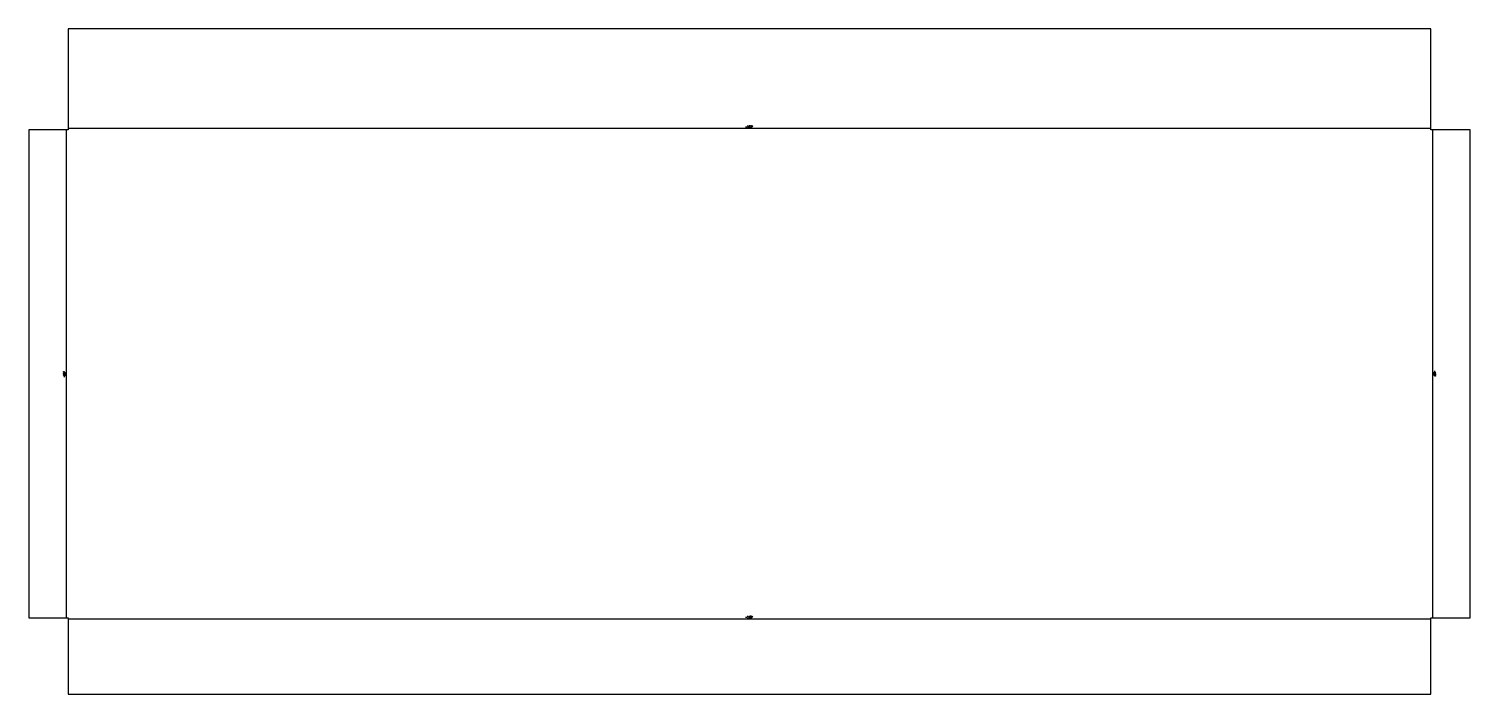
# Model space of a CAD drawing. Header units: millimetres. Extents: x 0 to 1439, y 0 to 664.
import ezdxf

# ---------------------------------------------------------------- set-up
doc = ezdxf.new("R2010")
doc.units = ezdxf.units.MM
for name, color, linetype in [('Unfold017_Sketch', 7, 'CONTINUOUS'), ('Unfold017_Sketch_Bend_Labels', 7, 'CONTINUOUS'), ('Unfold017_Sketch_Bends', 7, 'CONTINUOUS')]:
    doc.layers.add(name, color=color, linetype=linetype)

msp = doc.modelspace()

# ---------------------------------------------------------------- linework, layer by layer
at = {"layer": 'Unfold017_Sketch'}
for p, q in [((1399.4, 664.1), (39.4, 664.1)), ((39.4, 664.1), (39.4, 566.1)), ((1399.4, 566.1), (1399.4, 664.1)), ((35, 563.2), (0, 563.2)), ((0, 563.2), (0, 76.2)), ((39.4, 563.2), (35, 563.2)), ((39.4, 566.1), (39.4, 563.2)), ((1399.4, 563.2), (1399.4, 566.1)), ((1403.8, 563.2), (1399.4, 563.2)), ((1438.8, 563.2), (1403.8, 563.2)), ((1438.8, 76.2), (1438.8, 563.2)), ((0, 76.2), (35, 76.2)), ((35, 76.2), (39.4, 76.2)), ((39.4, 76.2), (39.4, 74)), ((39.4, 74), (39.4, 0)), ((1399.4, 74), (1399.4, 76.2)), ((1399.4, 76.2), (1403.8, 76.2)), ((1399.4, 0), (1399.4, 74)), ((1403.8, 76.2), (1438.8, 76.2)), ((39.4, 0), (1399.4, 0))]:
    msp.add_line(p, q, dxfattribs=at)
at = {"layer": 'Unfold017_Sketch_Bend_Labels'}
for p, q in [((715.4, 566.3), (716.6, 566.3)), ((717, 567.3), (717.6, 567.3)), ((717, 565.3), (718.2, 565.3)), ((717.6, 567.3), (717.6, 565.3)), ((718.6, 565.3), (718.6, 566.1)), ((719.8, 565.3), (718.6, 565.3)), ((719, 567.3), (719.4, 567.3)), ((719.4, 566.5), (719, 566.5)), ((720.2, 565.7), (720.2, 566.9)), ((720.6, 567.3), (721, 567.3)), ((721, 565.3), (720.6, 565.3)), ((721.4, 566.9), (721.4, 565.7)), ((34.5, 320.1), (34.5, 320.5)), ((34.5, 318.5), (34.5, 318.9)), ((34.9, 320.9), (36.1, 320.9)), ((36.1, 319.7), (34.9, 319.7)), ((34.9, 319.3), (36.1, 319.3)), ((35.3, 319.3), (35.3, 318.5)), ((35.5, 316.5), (35.5, 317.7)), ((36.5, 320.5), (36.5, 320.1)), ((36.5, 318.9), (36.5, 318.5)), ((1402.3, 320.5), (1402.3, 320.9)), ((1402.3, 318.9), (1402.3, 319.3)), ((1403.9, 320.1), (1402.7, 320.1)), ((1402.7, 319.7), (1403.9, 319.7)), ((1403.9, 318.5), (1402.7, 318.5)), ((1403.3, 322.9), (1403.3, 321.7)), ((1403.5, 320.1), (1403.5, 320.9)), ((1404.3, 320.9), (1404.3, 320.5)), ((1404.3, 319.3), (1404.3, 318.9)), ((715.4, 76.8), (716.6, 76.8)), ((717, 77.8), (717.6, 77.8)), ((717, 75.8), (718.2, 75.8)), ((717.6, 77.8), (717.6, 75.8)), ((719, 77.8), (719.4, 77.8)), ((719.4, 77), (719, 77)), ((719.4, 75.8), (719, 75.8)), ((719.8, 76.6), (719.8, 76.2)), ((721.4, 77.8), (720.2, 77.8)), ((720.2, 77.8), (720.2, 77)), ((720.2, 77), (721, 77)), ((721, 75.8), (720.2, 75.8)), ((721.4, 76.6), (721.4, 76.2))]:
    msp.add_line(p, q, dxfattribs=at)
for centre in [(722.2, 566.9), (34.9, 321.7), (1403.9, 317.7), (722.2, 77.4)]:
    msp.add_circle(centre, 0.4, dxfattribs=at)
for centre, start, end in [((719, 566.9), 90, -180), ((719, 566.1), 90, -180), ((719.4, 566.9), -90, 90), ((720.6, 566.9), 90, 180), ((720.6, 565.7), -180, -90), ((721, 566.9), 0, 90), ((721, 565.7), -90, 0), ((34.9, 320.5), 90, 180), ((34.9, 320.1), -180, -90), ((34.9, 318.9), 90, 180), ((34.9, 318.5), 180, 0), ((36.1, 320.5), 0, 90), ((36.1, 320.1), -90, 0), ((36.1, 318.9), 0, 90), ((36.1, 318.5), -90, 0), ((1402.7, 320.9), 90, -180), ((1402.7, 320.5), 180, -90), ((1402.7, 319.3), 90, 180), ((1402.7, 318.9), 180, -90), ((1403.9, 320.9), 0, 180), ((1403.9, 320.5), -90, 0), ((1403.9, 319.3), 0, 90), ((1403.9, 318.9), -90, 0), ((719, 77.4), 90, -180), ((719, 76.2), 180, -90), ((719.4, 77.4), -90, 90), ((719.4, 76.6), 0, 90), ((719.4, 76.2), -90, 0), ((721, 76.6), 0, 90), ((721, 76.2), -90, 0)]:
    msp.add_arc(centre, 0.4, start, end, dxfattribs=at)
at = {"layer": 'Unfold017_Sketch_Bends'}
for p, q in [((37.2, 563.2), (37.2, 76.2)), ((1399.4, 564.7), (39.4, 564.7)), ((1401.6, 76.2), (1401.6, 563.2)), ((39.4, 75.1), (1399.4, 75.1))]:
    msp.add_line(p, q, dxfattribs=at)

doc.saveas('drawing.dxf')
